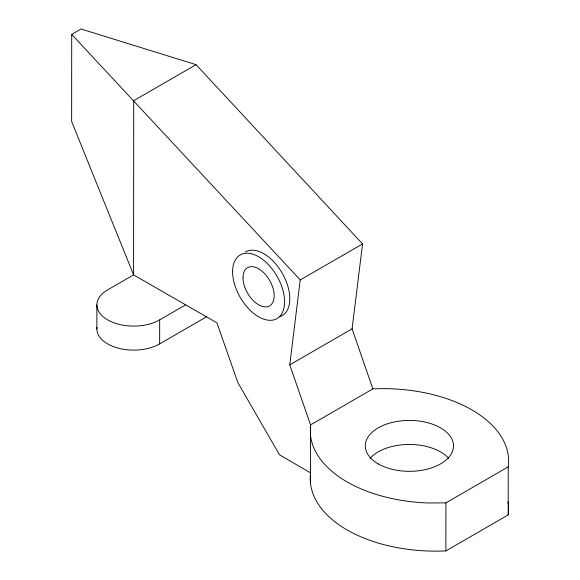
<?xml version="1.0" encoding="UTF-8"?>
<svg xmlns="http://www.w3.org/2000/svg" width="580" height="580" viewBox="0 0 580 580"><rect width="100%" height="100%" fill="white"/><g stroke="black" fill="none" stroke-linecap="round" stroke-linejoin="round"><path stroke-width="0.87" d="M310.344 475.498A125.628 72.551 0 0 0 445.875 550.913L508.203 514.909L508.239 466.857A125.628 72.471 0 0 0 372.897 388.883L352.089 328.845L362.565 243.941L196.047 64.677L81.055 29L71.71 34.401L71.644 121.503L133.588 274.884L216.92 322.842L237.901 382.713L279.517 454.822L310.619 472.896M96.86 328.911L96.874 304.884M96.962 327.33A36.772 21.213 0 0 0 118.342 348.188A36.772 21.213 0 0 0 159.66 343.904L159.674 319.877L185.643 304.87M445.875 550.913L445.911 502.86L508.239 466.857M310.496 483.343L310.561 424.893L289.761 364.849L300.23 279.944L71.71 34.401M206.632 316.738L159.66 343.904M196.047 64.677L133.712 100.688L133.588 274.884L107.619 289.884A36.772 21.213 0 0 0 107.677 319.885A36.772 21.213 0 0 0 159.674 319.877M300.23 279.944L362.565 243.941M289.761 364.849L352.089 328.845M372.897 388.883L310.561 424.893L310.481 435.312A125.628 72.551 0 0 0 427.772 502.969L445.911 502.86M369.938 458.476A44.123 25.455 0 0 1 409.342 444.454A44.123 25.455 0 0 1 448.782 458.461M507.942 501.874A125.628 72.471 0 0 1 508.203 514.909M245.427 251.901A36.772 21.228 60 0 1 283.519 275.536A36.772 21.228 60 0 1 279.248 316.81M378.225 463.884A44.123 25.455 0 0 0 452.023 452.451A44.123 25.455 0 0 0 397.923 421.298A44.123 25.455 0 0 0 378.225 463.884M232.594 271.744A36.772 21.228 60 0 0 271.592 320.262A36.772 21.228 60 0 0 271.592 268.264A36.772 21.228 60 0 0 232.594 271.744M242.998 277.748A22.062 12.738 60 0 0 266.394 306.856A22.062 12.738 60 0 0 266.394 275.66A22.062 12.738 60 0 0 242.998 277.748"/></g></svg>
